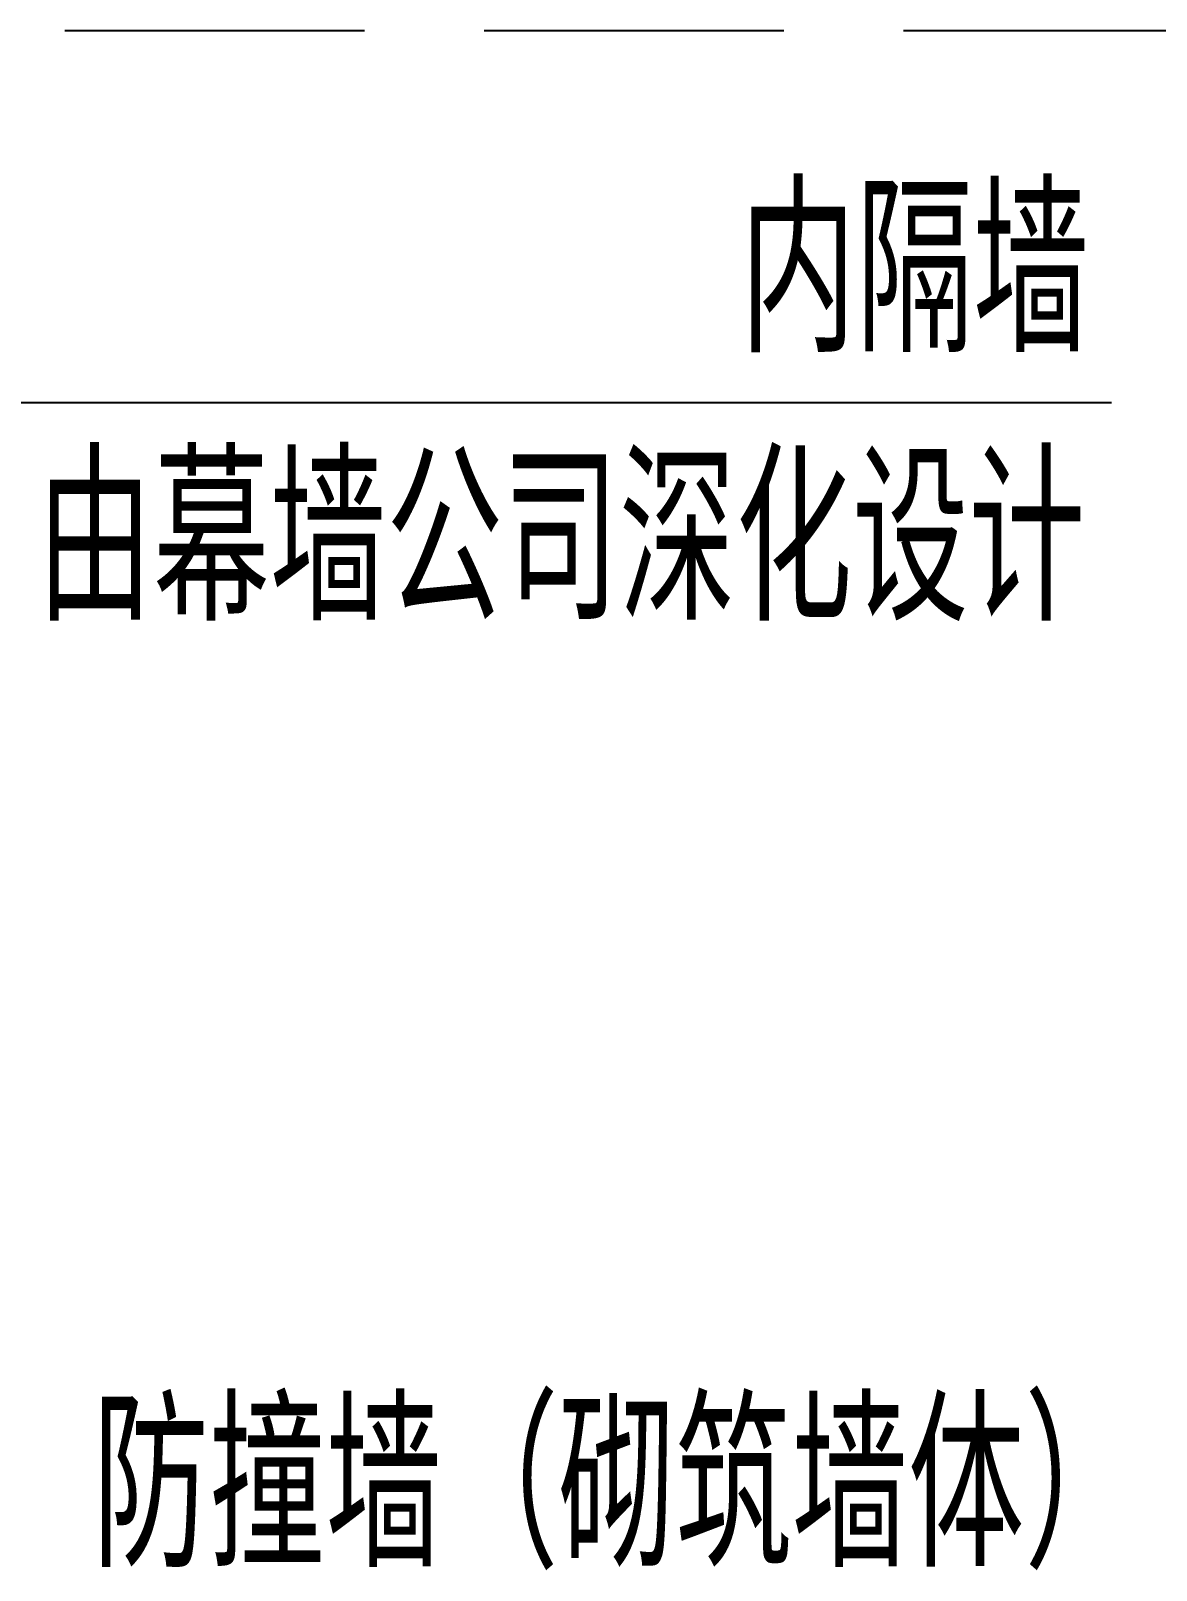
# Model space of a CAD drawing. Extents: x -1899985 to -450366, y 556196 to 2151267.
# Drawn here: x -1702137 to -1700259, y 570188 to 572757 of the extents above; entities that cross this region are included whole.
import ezdxf

# ---------------------------------------------------------------- set-up
doc = ezdxf.new("R2010")
doc.units = 0
doc.header["$LTSCALE"] = 1000
doc.header["$MEASUREMENT"] = 0
doc.linetypes.add('__DASH', pattern=[0.35, 0.25, -0.1])
doc.linetypes.add('DOTE', pattern=[2.42, 2, -0.2, 0.02, -0.2])
for name, color, linetype in [('A-AXIS-DOTE', 14, 'DOTE'), ('A-AXIS-SYMB', 3, 'Continuous'), ('A-LIN-V', 9, 'Continuous'), ('PUB_TEXT', 7, 'Continuous')]:
    doc.layers.add(name, color=color, linetype=linetype)
doc.styles.add('_TCH_DIM', font='SIMPLEX', dxfattribs={"bigfont": 'GBCBIG'})

# ---------------------------------------------------------------- blocks, each defined once
blk = doc.blocks.new('53456465')
at = {"layer": 'A-AXIS-SYMB'}
blk.add_line((-1751710.6, 572356.5), (-1749783.4, 572356.5), dxfattribs=at)
at = {"layer": 'PUB_TEXT', "style": '_TCH_DIM'}
for s, p in [('内隔墙', (-1750403.6, 572440.5)), ('由幕墙公司深化设计', (-1751577.2, 571992.5)), ('防撞墙（砌筑墙体）', (-1751484, 570412.8))]:
    blk.add_text(s, height=270.07, dxfattribs=at).set_placement(p)

msp = doc.modelspace()

# ---------------------------------------------------------------- block references
at = {"layer": 'A-LIN-V'}
msp.add_blockref('53456465', (49450, -219.2), dxfattribs=at)

# ---------------------------------------------------------------- next in the draw order: linework, layer by layer
at = {"layer": 'A-AXIS-DOTE', "linetype": '__DASH', "ltscale": 2}
msp.add_line((-1647680.2, 572757.5), (-1785568.2, 572757.5), dxfattribs=at)

doc.saveas('drawing.dxf')
